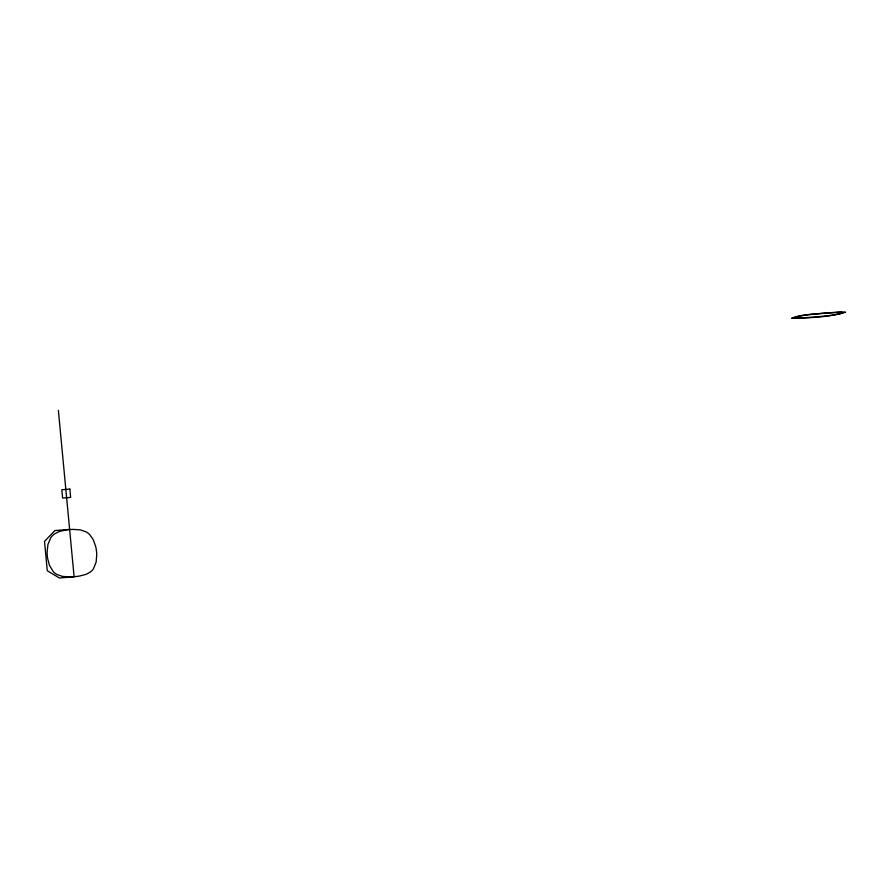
<?xml version="1.0" encoding="UTF-8"?>
<svg xmlns="http://www.w3.org/2000/svg" width="890" height="890" viewBox="0 0 890 890"><rect width="100%" height="100%" fill="white"/><g stroke="black" fill="none" stroke-linecap="round" stroke-linejoin="round"><path stroke-width="1.33" d="M69.62 529.394L54.902 530.562L44.5 541.387L47.27 570.724L59.385 577.988L74.104 576.82L58.362 410.312M69.587 576.898L62.567 576.431L56.927 574.517A14.54 13.984 73.3 0 1 53.422 571.814L49.584 565.651L47.626 558.453A39.16 37.658 73.3 0 1 47.114 551.867L47.938 544.457L50.797 537.727A16.02 15.408 73.3 0 1 54.557 533.889L59.163 531.553L65.159 530.084A63.502 61.065 73.3 0 1 73.247 529.394L80.323 529.884L86.085 531.875A15.931 15.319 73.3 0 1 89.734 534.656L93.317 539.785L95.742 546.738A38.893 37.402 73.3 0 1 96.743 554.581L96.165 561.979L93.539 568.643A14.54 13.984 73.3 0 1 90.591 571.87L86.197 574.328L79.455 576.064A74.871 72.001 73.3 0 1 69.587 576.887M793.791 317.852L794.559 318.119A14.54 0.812 -5.4 0 0 796.539 318.153L808.554 317.485A38.893 2.169 -5.4 0 0 816.23 316.862L829.591 315.516A15.931 0.89 -5.4 0 0 833.452 315.004L840.227 313.714A63.502 3.549 -5.4 0 0 842.385 313.058L843.097 312.635L842.507 312.39A16.02 0.89 -5.4 0 0 840.249 312.312L828.312 312.957A39.16 2.18 -5.4 0 0 821.993 313.447L807.519 314.86A14.54 0.812 -5.4 0 0 803.77 315.349L797.151 316.618A74.871 4.183 -5.4 0 0 794.514 317.43L793.791 317.852M799.687 315.805L791.633 318.22C809.577 317.852 828.19 317.463 845.5 312.19L839.003 312.012L810.668 314.248L799.687 315.805M69.865 489.088L61.822 489.723L62.6 498.055L70.644 497.421L69.865 489.088"/></g></svg>
